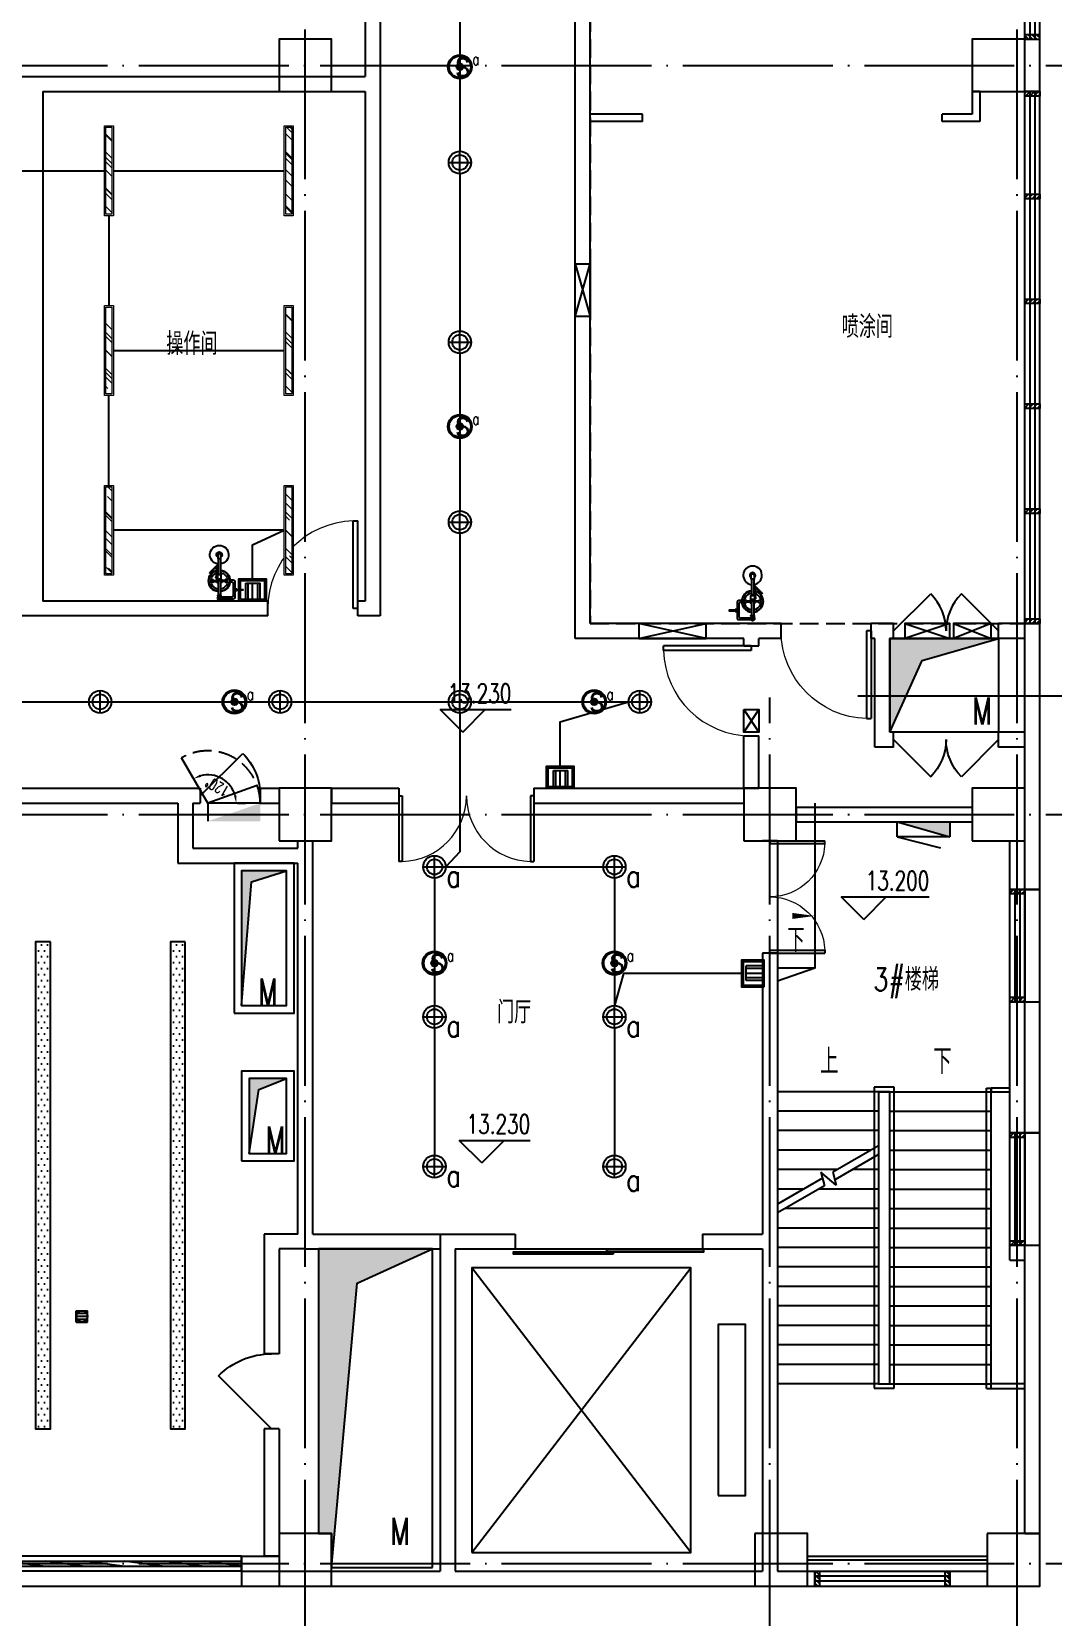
# Model space of a CAD drawing. Extents: x -621157 to 1764546, y -106808 to 741893.
# Drawn here: x 424274 to 437892, y 199297 to 220450 of the extents above; entities that cross this region are included whole.
import ezdxf
from ezdxf.enums import TextEntityAlignment as Align

# ---------------------------------------------------------------- set-up
doc = ezdxf.new("R2010")
doc.units = 0
doc.header["$LTSCALE"] = 1000
doc.header["$MEASUREMENT"] = 0
doc.linetypes.add('XREF-A-101-平面图_t3$0$DASH', pattern=[0.35, 0.25, -0.1])
doc.linetypes.add('XREF-A-101-平面图_t3$0$DOTE', pattern=[2.42, 2, -0.2, 0.02, -0.2])
for name, color, linetype in [('0-底图', 7, 'Continuous'), ('A-吊顶图及精装修区域', 7, 'Continuous'), ('EQUIP-照明', 3, 'Continuous'), ('I-LIGHT', 3, 'Continuous'), ('SIG_TEXT', 2, 'Continuous'), ('WIRE-控制', 6, 'Continuous'), ('WIRE-照明', 4, 'Continuous'), ('XREF-A-101-平面图_t3$0$1212121', 8, 'Continuous'), ('XREF-A-101-平面图_t3$0$A-COLUMN', 8, 'Continuous'), ('XREF-A-101-平面图_t3$0$A-DIM_ELEV', 8, 'Continuous'), ('XREF-A-101-平面图_t3$0$A-DOTE', 8, 'Continuous'), ('XREF-A-101-平面图_t3$0$A-GROUND', 8, 'Continuous'), ('XREF-A-101-平面图_t3$0$A-LEAD-AROW', 8, 'Continuous'), ('XREF-A-101-平面图_t3$0$A-PUB_HATCH', 8, 'Continuous'), ('XREF-A-101-平面图_t3$0$A-RAIL', 8, 'Continuous'), ('XREF-A-101-平面图_t3$0$A-ROOM-CH', 8, 'Continuous'), ('XREF-A-101-平面图_t3$0$A-SEE', 8, 'Continuous'), ('XREF-A-101-平面图_t3$0$A-STAIR', 8, 'Continuous'), ('XREF-A-101-平面图_t3$0$A-WALL', 8, 'Continuous'), ('XREF-A-101-平面图_t3$0$A-WALL-FILL', 8, 'Continuous'), ('XREF-A-101-平面图_t3$0$A-WINDOW', 8, 'Continuous'), ('XREF-A-101-平面图_t3$0$DIM_SYMB', 8, 'Continuous'), ('XREF-A-101-平面图_t3$0$EQUIP_消火栓', 8, 'Continuous'), ('XREF-A-101-平面图_t3$0$HANDRAIL', 8, 'Continuous'), ('XREF-A-101-平面图_t3$0$I-WALL-GYPSUM', 8, 'Continuous'), ('XREF-A-101-平面图_t3$0$M-HOLE', 8, 'Continuous'), ('XREF-A-101-平面图_t3$0$P-EQUIPMENT', 8, 'Continuous'), ('XREF-A-101-平面图_t3$0$PUB_TEXT', 8, 'Continuous'), ('XREF-A-101-平面图_t3$0$STAIR', 8, 'Continuous'), ('XREF-A-101-平面图_t3$0$家具-实验室家具', 8, 'Continuous'), ('XREF-A-101-平面图_t3$0$水-尺寸', 8, 'Continuous'), ('控制系统', 6, 'Continuous')]:
    doc.layers.add(name, color=color, linetype=linetype)
doc.layers.add('弱电设备层', color=1, linetype='Continuous', lineweight=9)
doc.layers.add('灯具图例与顶面填充$0$I-C-light', color=3, linetype='Continuous', lineweight=13)
doc.styles.add('_TEL_DIM', font='SIMPLEX', dxfattribs={"width": 0.8, "height": 3.5, "bigfont": 'HZTXT'})
doc.styles.add('DIM_FONT', font='ROMANS', dxfattribs={"width": 0.8, "bigfont": 'HZDXC'})
doc.styles.add('XREF-A-101-平面图_t3$0$-HZDXCROMANS', font='ROMANS.shx', dxfattribs={"bigfont": 'HZDXC.shx'})
doc.styles.add('XREF-A-101-平面图_t3$0$_TCH_DIM', font='SIMPLEX', dxfattribs={"bigfont": 'GBCBIG'})
doc.styles.add('XREF-A-101-平面图_t3$0$A-DIM_T3', font='SIMPLEX', dxfattribs={"width": 0.705882, "bigfont": 'GBCBIG'})
doc.styles.add('XREF-A-101-平面图_t3$0$A-STANDARD', font='SIMPLEX', dxfattribs={"bigfont": 'GBCBIG'})
doc.styles.add('XREF-A-101-平面图_t3$0$hzdxcROMANS', font='ROMANS', dxfattribs={"width": 0.8, "bigfont": 'HZDXC'})
doc.styles.add('XZC', font='SIMPLEX.SHX', dxfattribs={"width": 0.7, "bigfont": 'hztxt.shx'})
doc.linetypes.add('Ground', pattern='A,0.75,-0.125,[135,sr.shx,S=0.1,R=0,X=-0.15,Y=0],0.125,-0.125', length=1.125)
doc.linetypes.add('LED_LINE', pattern='A,12.7,-5.08,["LED",XZC,S=2.54,R=0,X=-2.54,Y=-1.27],-6.35', length=24.13)
doc.dimstyles.new('XREF-A-101-平面图_t3$0$A-DIM-ANGLE-50', dxfattribs={"dimscale": 50, "dimtxt": 2.975, "dimasz": 2, "dimexe": 2.5, "dimexo": 3, "dimgap": 1, "dimtad": 3, "dimdec": 0, "dimzin": 0, "dimdsep": 46, "dimtxsty": 'XREF-A-101-平面图_t3$0$A-DIM_T3', "dimcen": 0.09, "dimclrt": 7, "dimazin": 2, "dimtfac": 1, "dimtdec": 0, "dimtix": 1, "dimtmove": 2, "dimatfit": 3, "dimfxl": 0, "dimtolj": 1, "dimtzin": 0, "dimarcsym": 0})

# ---------------------------------------------------------------- blocks, each defined once
blk = doc.blocks.new('XREF-A-101-平面图_t3$0$G$C869EB286')
at = {"layer": 'XREF-A-101-平面图_t3$0$A-WINDOW'}
h = blk.add_hatch(dxfattribs=at)
h.set_pattern_fill('ANSI31', color=256, scale=25)
h.set_pattern_definition([(45, (-143.957, -89940), (-28.0633, 28.0633), [])])
h.paths.add_polyline_path([(0, 60), (200, 60), (200, 0), (0, 0)])
blk.add_lwpolyline([(0, 60), (200, 60), (200, 0), (0, 0)], close=True, dxfattribs=at)
blk = doc.blocks.new('XREF-A-101-平面图_t3$0$柱网3F')
at = {"layer": 'XREF-A-101-平面图_t3$0$A-COLUMN'}
for points in [[(56650, -20350), (57350, -20350), (57350, -19650), (56650, -19650)], [(65900, -20350), (66600, -20350), (66600, -19650), (65900, -19650)], [(56650, -30350), (57350, -30350), (57350, -29650), (56650, -29650)], [(62850, -30350), (63550, -30350), (63550, -29650), (62850, -29650)], [(65900, -30350), (66600, -30350), (66600, -29650), (65900, -29650)], [(56650, -39600), (56650, -40300), (57350, -40300), (57350, -39600)], [(63000, -39600), (63000, -40300), (63700, -40300), (63700, -39600)], [(66100, -39600), (66100, -40300), (66800, -40300), (66800, -39600)]]:
    blk.add_lwpolyline(points, close=True, dxfattribs=at)
blk = doc.blocks.new('XREF-A-101-平面图_t3$0$G$C979D3256')
at = {"layer": 'XREF-A-101-平面图_t3$0$DIM_SYMB'}
for points in [[(-2525, 6430, 0, 0, 0), (-2525, 5560, 80, 0, 0), (-2525, 5260, 0, 0, 0)], [(-1025, 6430, 0, 0, 0), (-1025, 1150, 0, 0, 0), (-2525, 1150, 0, 0, 0), (-2525, 4700, 80, 0, 0), (-2525, 5000, 0, 0, 0)]]:
    blk.add_lwpolyline(points, format="xyseb", dxfattribs=at)
at = {"layer": 'XREF-A-101-平面图_t3$0$HANDRAIL'}
for p, q in [((-410, 2336), (-410, 6349)), ((-410, 6349), (-350, 6349)), ((-350, 2336), (-350, 6349)), ((-410, 2336), (-350, 2336))]:
    blk.add_line(p, q, dxfattribs=at)
blk.add_lwpolyline([(-350, 6300), (-100, 6300), (-100, 6349), (-350, 6349)], close=True, dxfattribs=at)
blk.add_lwpolyline([(-350, 2336), (100, 2336), (100, 2400), (-350, 2400)], dxfattribs=at)
at = {"layer": 'XREF-A-101-平面图_t3$0$STAIR'}
for p, q in [((-1640, 6360), (-1910, 6360)), ((-1910, 6360), (-1910, 2340)), ((-1640, 2340), (-1640, 6360)), ((-3200, 6300), (-3200, 4798)), ((-1850, 6300), (-3200, 6300)), ((-1850, 6300), (-1700, 6300)), ((-1850, 6300), (-1850, 5577)), ((-1700, 6300), (-1850, 6300)), ((-1850, 6300), (-1850, 2400)), ((-1700, 2400), (-1700, 6300)), ((-1700, 6300), (-350, 6300)), ((-1700, 2400), (-1700, 6300)), ((-350, 2400), (-350, 6300)), ((-1850, 6040), (-3200, 6040)), ((-1700, 6040), (-350, 6040)), ((-1850, 5780), (-3200, 5780)), ((-1700, 5780), (-350, 5780)), ((-1950, 5520), (-3200, 5520)), ((-1850, 5577), (-2461, 5225)), ((-1700, 5520), (-350, 5520)), ((-1850, 5462), (-2434, 5125)), ((-1850, 5462), (-1850, 2400)), ((-2400, 5260), (-3200, 5260)), ((-2599, 5145), (-3200, 4798)), ((-2414, 5053), (-2620, 5225)), ((-2620, 5225), (-2572, 5045)), ((-2461, 5225), (-2414, 5053)), ((-1850, 5260), (-2200, 5260)), ((-1700, 5260), (-350, 5260)), ((-2572, 5045), (-3200, 4683)), ((-2850, 5000), (-3200, 5000)), ((-1850, 5000), (-2650, 5000)), ((-1700, 5000), (-350, 5000)), ((-3200, 4683), (-3200, 2400)), ((-1850, 4740), (-3100, 4740)), ((-1700, 4740), (-350, 4740)), ((-1850, 4480), (-3200, 4480)), ((-1700, 4480), (-350, 4480)), ((-1850, 4220), (-3200, 4220)), ((-1700, 4220), (-350, 4220)), ((-1850, 3960), (-3200, 3960)), ((-1700, 3960), (-350, 3960)), ((-1850, 3700), (-3200, 3700)), ((-1700, 3700), (-350, 3700)), ((-1850, 3440), (-3200, 3440)), ((-1700, 3440), (-350, 3440)), ((-1850, 3180), (-3200, 3180)), ((-1700, 3180), (-350, 3180)), ((-1850, 2920), (-3200, 2920)), ((-1700, 2920), (-350, 2920)), ((-1850, 2660), (-3200, 2660)), ((-1700, 2660), (-350, 2660)), ((-1850, 2400), (-3200, 2400)), ((-1910, 2340), (-1640, 2340)), ((-1850, 2400), (-1700, 2400)), ((-1700, 2400), (-350, 2400))]:
    blk.add_line(p, q, dxfattribs=at)
blk.add_lwpolyline([(-350, 6300), (-100, 6300)], dxfattribs=at)
at = {"layer": 'XREF-A-101-平面图_t3$0$PUB_TEXT', "style": 'XREF-A-101-平面图_t3$0$_TCH_DIM'}
for s, p in [('上', (-2629, 6535)), ('下', (-1120, 6535))]:
    blk.add_text(s, height=338, dxfattribs=at).set_placement(p)
blk = doc.blocks.new('XREF-A-101-平面图_t3$0$ROOM')
at = {"layer": 'XREF-A-101-平面图_t3$0$A-ROOM-CH', "style": 'XREF-A-101-平面图_t3$0$-HZDXCROMANS', "width": 0.6}
for tag, p in [('中文房间名称', (0, -1000)), ('英文房间名称', (0, -1500))]:
    blk.add_attdef(tag, text='', height=300, dxfattribs=at).set_placement(p, align=Align.CENTER)
blk = doc.blocks.new('*D25269')
at = {"layer": 'Defpoints', "color": 0}
for p in [(240, 700), (453, 823), (240, 454), (484, 409)]:
    blk.add_point(p, dxfattribs=at)
at = {"layer": 'XREF-A-101-平面图_t3$0$水-尺寸', "color": 0, "linetype": 'ByBlock', "lineweight": -2}
for p, q in [((583, 898), (677, 952)), ((240, 304), (240, 195))]:
    blk.add_line(p, q, dxfattribs=at)
blk.add_arc((240, 700), 380, 285.1271, 14.8729, dxfattribs=at)
at = {"layer": 'XREF-A-101-平面图_t3$0$水-尺寸', "color": 0}
for points in [[(623, 804), (592, 791), (569, 890)], [(337, 350), (341, 317), (240, 320)]]:
    blk.add_solid(points, dxfattribs=at)
at = {"layer": 'XREF-A-101-平面图_t3$0$水-尺寸', "color": 7, "insert": (461, 572), "char_height": 148.8, "attachment_point": 5, "rotation": 60, "style": 'XREF-A-101-平面图_t3$0$A-DIM_T3'}
blk.add_mtext('\\A1;120%%d', dxfattribs=at)
blk = doc.blocks.new('XREF-A-101-平面图_t3$0$$TWTSYS$00000508')
for p, q in [((-0.5, 0.5), (0.324, 1.224)), ((-0.5, 0.5), (-0.5, -0.5)), ((-0.5, -0.5), (0.5, 0.5)), ((0.5, 0.5), (-0.5, 0.5)), ((0.5, -0.5), (0.5, 0.5)), ((-0.5, -0.5), (0.5, -0.5))]:
    blk.add_line(p, q)
blk.add_solid([(0.5, -0.5), (0.5, 0.5), (-0.5, -0.5)])
blk = doc.blocks.new('XREF-A-101-平面图_t3$0$地漏1')
for p, q in [((-75, -75), (-75, 75)), ((75, 75), (-75, 75)), ((-40, 75), (-40, -75)), ((0, 75), (0, -75)), ((40, 75), (40, -75)), ((75, -75), (75, 75)), ((75, -75), (-75, -75))]:
    blk.add_line(p, q)
blk.add_circle((0, 0), 75)
blk = doc.blocks.new('XREF-A-101-平面图_t3$0$G$C763C4DB6')
at = {"layer": 'XREF-A-101-平面图_t3$0$PUB_TEXT', "zscale": 0.5, "rotation": 270}
blk.add_blockref('XREF-A-101-平面图_t3$0$地漏1', (0, 100000), dxfattribs=at)
blk = doc.blocks.new('XREF-A-101-平面图_t3$0$轴网(3)')
at = {"layer": 'XREF-A-101-平面图_t3$0$A-DOTE', "linetype": 'XREF-A-101-平面图_t3$0$DOTE'}
for p, q in [((57000, -3300), (57000, 43300)), ((66500, -3300), (66500, 43300)), ((-3300, 20000), (69800, 20000)), ((63200, -3300), (63200, 11562.8)), ((-3300, 10000), (69800, 10000)), ((-3300, 0), (69800, 0))]:
    blk.add_line(p, q, dxfattribs=at)
blk = doc.blocks.new('XREF-A-101-平面图_t3$0$Shower_plan')
at = {"layer": 'XREF-A-101-平面图_t3$0$1212121'}
for p, q in [((-20, -112), (-20, -94)), ((-16, -314), (-16, -120)), ((16, -314), (16, -120)), ((20, -112), (20, -94)), ((164, -90), (164, -66)), ((184, -114), (208, -114)), ((212, -177), (208, -177)), ((212, -199), (208, -199)), ((215, -184), (220, -184)), ((215, -193), (220, -193)), ((-94, -290), (-90, -290)), ((-75, -301), (-18, -302)), ((-75, -315), (-22, -315)), ((-34, -355), (-31, -355)), ((-34, -361), (-31, -361)), ((-16, -607), (-16, -396)), ((16, -607), (16, -396)), ((75, -302), (17, -302)), ((75, -316), (22, -316)), ((94, -327), (90, -327)), ((160, -297), (160, -321)), ((184, -274), (208, -274))]:
    blk.add_line(p, q, dxfattribs=at)
for points in [[(-22, -120), (-22, -112), (22, -112), (22, -120)], [(-37, -500), (-34, -500), (-34, -346), (-37, -346)], [(24, -388), (-24, -388), (-24, -338), (-22, -336), (22, -336), (24, -338)]]:
    blk.add_lwpolyline(points, close=True, dxfattribs=at)
for points in [[(143, -321), (184, -321, 0.414214), (208, -297), (208, -90, 0.414214), (184, -66), (23, -66)], [(143, -297), (160, -297, 0.414214), (184, -273), (184, -114, 0.414214), (160, -90), (23, -90)], [(-16, -530), (-128, -419, -1), (-122, -414)], [(-122, -414), (-53, -483, -1)], [(-111, -308, -0.092425), (-109, -301, -0.095768), (-106, -295, -0.100909), (-101, -292, -0.104872), (-94, -290, -0.001591), (-94, -290, -0.100909)], [(-93, -325, -0.034962), (-95, -325, -0.104872), (-101, -324, -0.100909), (-106, -320, -0.095768), (-110, -314, -0.092425), (-111, -308, -0.092425)], [(-37, -349, 0.153738), (-38, -347), (-43, -347, 0.078248), (-44, -349), (-44, -364, 0.153738), (-43, -367), (-38, -367, 0.153738), (-37, -364)], [(-23, -388), (-23, -395, 0.154019), (-19, -396), (19, -396, 0.154019), (23, -395), (23, -388)], [(92, -292, -0.034962), (94, -292, -0.104872), (100, -293, -0.100909), (106, -297, -0.095768), (109, -303, -0.092425), (110, -310, -0.092425)], [(110, -310, -0.092425), (109, -316, -0.095768), (105, -322, -0.100909), (100, -326, -0.104872), (94, -327, -0.001591), (94, -327, -0.100909)], [(-37, -491), (-54, -491, -1), (-54, -483), (-37, -483)], [(-45, -491), (-16, -519, -1)]]:
    blk.add_lwpolyline(points, format="xyb", dxfattribs=at)
for points in [[(212, -177), (214, -177), (215, -179), (215, -198), (214, -199)], [(212, -199), (214, -199), (215, -198), (215, -179), (214, -177)], [(-24, -371), (-31, -371), (-31, -346), (-24, -346)], [(-22, -336), (-22, -314), (22, -314), (22, -336)], [(-34, -491), (-28, -491), (-28, -483), (-34, -483)], [(-31, -657), (-20, -637)], [(20, -637), (31, -657), (16, -684), (-16, -684), (-31, -657)]]:
    blk.add_lwpolyline(points, dxfattribs=at)
for points in [[(221, -201), (229, -201, 0.414214), (231, -199), (231, -194, -0.414214), (232, -193), (313, -193, 0.414214), (313, -192), (313, -185, 0.414214), (313, -184), (232, -184, -0.414214), (231, -183), (231, -177, 0.414214), (229, -176), (221, -176, 0.414214), (220, -177), (220, -199, 0.414214)], [(-106, -308, -0.092425), (-105, -301, -0.095768), (-102, -295, -0.100909), (-96, -292, -0.104872), (-90, -290, -0.104872), (-84, -292, -0.100909), (-79, -296, -0.095768), (-75, -301, -0.092425), (-74, -308, -0.092425), (-75, -315, -0.095768), (-79, -320, -0.100909), (-84, -324, -0.104872), (-90, -325, -0.104872), (-97, -324, -0.100909), (-102, -320, -0.095768), (-105, -314, -0.092425)], [(106, -310, -0.092425), (105, -316, -0.095768), (101, -322, -0.100909), (96, -326, -0.104872), (90, -327, -0.104872), (84, -325, -0.100909), (78, -322, -0.095768), (75, -316, -0.092425), (74, -309, -0.092425), (75, -303, -0.095768), (78, -297, -0.100909), (84, -293, -0.104872), (90, -292, -0.104872), (96, -293, -0.100909), (101, -297, -0.095768), (105, -303, -0.092425)], [(-20, -657), (-20, -607), (20, -607), (20, -657, -1)]]:
    blk.add_lwpolyline(points, format="xyb", close=True, dxfattribs=at)
for centre, radius in [((0, -78), 26.3), ((0, -78), 16.4), ((-60, -481), 3.91)]:
    blk.add_circle(centre, radius, dxfattribs=at)
for centre, radius, start, end in [((0, -309), 144, 96.5663, 263.4343), ((0, -309), 139, 96.804, 263.1966), ((0, -309), 111, 98.3801, 261.6205), ((0, -309), 144, 276.5663, 83.4343), ((0, -309), 139, 276.804, 83.1966), ((0, -309), 111, 278.6256, 81.375), ((0, -309), 36, 116.7475, 168.6934), ((0, -309), 36, 190.3072, 231.764), ((0, -309), 18.8, 149.7809, 195.9711), ((0, -309), 36, 10.3072, 62.4104), ((0, -309), 18.8, 344.0295, 27.2237), ((0, -309), 36, 308.7702, 348.6934), ((0, -657), 125, 97.5816, 82.419), ((0, -657), 37.5, 121.3804, 58.6121)]:
    blk.add_arc(centre, radius, start, end, dxfattribs=at)
blk = doc.blocks.new('XREF-A-101-平面图_t3$0$G$C45C07046')
at = {"layer": 'XREF-A-101-平面图_t3$0$家具-实验室家具', "color": 252, "xscale": -1, "rotation": 179.9999999870604}
blk.add_blockref('XREF-A-101-平面图_t3$0$Shower_plan', (155853, 212810), dxfattribs=at)
at = {"layer": 'XREF-A-101-平面图_t3$0$家具-实验室家具', "color": 252, "rotation": 179.9990564735531}
blk.add_blockref('XREF-A-101-平面图_t3$0$Shower_plan', (162969, 212535), dxfattribs=at)
blk = doc.blocks.new('XREF-A-101-平面图_t3$0$WINDOW2DLIB$SYSLIB$00000001')
at = {"color": 0}
for points in [[(-0.5, 0.5), (-0.5, -0.5)], [(-0.5, 0.5), (0.5, 0.5)], [(0.5, -0.5), (0.5, 0.5)], [(0.5, 0.1667), (-0.5, 0.1667)], [(0.5, -0.1667), (-0.5, -0.1667)], [(-0.5, -0.5), (0.5, -0.5)]]:
    blk.add_lwpolyline(points, dxfattribs=at)
blk = doc.blocks.new('XREF-A-101-平面图_t3$0$DOOR2DLIB$SYSLIB$00000108')
at = {"color": 0}
for p, q in [((-0.5, 0), (-0.5, 0.4875)), ((-0.475, 0.4875), (-0.5, 0.4875)), ((-0.475, 0), (-0.475, 0.4875)), ((0.475, 0), (0.475, 0.4875)), ((0.475, 0.4875), (0.5, 0.4875)), ((0.5, 0), (0.5, 0.4875)), ((-0.5, 0), (-0.475, 0)), ((0.5, 0), (0.475, 0))]:
    blk.add_line(p, q, dxfattribs=at)
at = {"color": 0, "lineweight": 13}
for centre, start, end in [((-0.4875, 0), 0, 88.53072), ((0.4875, 0), 91.46928, 180)]:
    blk.add_arc(centre, 0.4875, start, end, dxfattribs=at)
blk = doc.blocks.new('*U25219')
at = {"color": 0}
blk.add_line((-1250, 100), (1250, 100), dxfattribs=at)
for points in [[(59, 170), (-1270, 170), (-1270, 140), (59, 140)], [(1270, 110), (-32, 110), (-32, 140), (1270, 140)]]:
    blk.add_lwpolyline(points, close=True, dxfattribs=at)
blk = doc.blocks.new('*U25218')
at = {"color": 0, "xscale": 0.0004, "yscale": 0.0004, "zscale": 0.0004}
blk.add_blockref('*U25219', (0, 0), dxfattribs=at)
blk = doc.blocks.new('XREF-A-101-平面图_t3$0$WINDOW2DLIB$SYSLIB$00000012')
at = {"color": 0}
for points in [[(-0.5, 0.5), (-0.5, -0.5)], [(0.5, 0.5), (-0.5, 0.5)], [(0.5, -0.5), (0.5, 0.5)], [(-0.5, 0.1667), (0.5, 0.1667)], [(-0.3839, -0.1667), (-0.448, 0.1667)], [(-0.3159, -0.1667), (-0.38, 0.1667)], [(-0.2479, -0.1667), (-0.312, 0.1667)], [(-0.1799, -0.1667), (-0.244, 0.1667)], [(-0.1119, -0.1667), (-0.176, 0.1667)], [(-0.0439, -0.1667), (-0.108, 0.1667)], [(0.0241, -0.1667), (-0.04, 0.1667)], [(0.0921, -0.1667), (0.028, 0.1667)], [(0.16, -0.1667), (0.0959, 0.1667)], [(0.228, -0.1667), (0.1639, 0.1667)], [(0.296, -0.1667), (0.2319, 0.1667)], [(0.364, -0.1667), (0.2999, 0.1667)], [(0.432, -0.1667), (0.3679, 0.1667)], [(0.5, -0.1667), (0.4359, 0.1667)], [(-0.4519, -0.1667), (-0.5, 0.0836)], [(-0.5, -0.1667), (0.5, -0.1667)], [(0.5, -0.5), (-0.5, -0.5)]]:
    blk.add_lwpolyline(points, dxfattribs=at)
blk = doc.blocks.new('XREF-A-101-平面图_t3$0$DOOR2DLIB$SYSLIB$00000107')
at = {"color": 0}
for p, q in [((0.45, 0.975), (0.5, 0.975)), ((0.45, 0), (0.45, 0.975)), ((0.5, 0), (0.5, 0.975)), ((0.5, 0), (0.45, 0))]:
    blk.add_line(p, q, dxfattribs=at)
at = {"color": 0, "lineweight": 13}
blk.add_arc((0.475, 0), 0.975, 91.4693, 180, dxfattribs=at)
blk = doc.blocks.new('XREF-A-101-平面图_t3$0$DOOR2DLIB$SYSLIB$00000101')
at = {"color": 0}
blk.add_line((0.5, 0), (-0.207, 0.707), dxfattribs=at)
blk.add_arc((0.5, 0), 1, 135, 180, dxfattribs=at)
blk = doc.blocks.new('XREF-A-101-平面图_t3$0$DOOR2DLIB$SYSLIB$00000103')
at = {"color": 0}
for p, q in [((-0.5, 0), (-0.146, 0.354)), ((0.5, 0), (0.146, 0.354))]:
    blk.add_line(p, q, dxfattribs=at)
for centre, start, end in [((-0.5, 0), 0, 45), ((0.5, 0), 135, 180)]:
    blk.add_arc(centre, 0.5, start, end, dxfattribs=at)
blk = doc.blocks.new('筒灯')
at = {"color": 8}
for p, q in [((150, 0), (-150, 0)), ((0, 150), (0, -150))]:
    blk.add_line(p, q, dxfattribs=at)
blk.add_circle((0, 0), 150)
blk.add_circle((0, 0), 102, dxfattribs=at)
blk = doc.blocks.new('G$C3816A8C5')
at = {"layer": '弱电设备层', "lineweight": -3}
for p, q in [((-114, 25), (-114, 298)), ((-114, 298), (129, 298)), ((-72, 25), (-72, 298)), ((1, 25), (1, 298)), ((87, 25), (87, 298)), ((129, 25), (129, 298))]:
    blk.add_line(p, q, dxfattribs=at)
for points in [[(-228, 0), (-228, 368), (228, 368), (228, 0)], [(-200, 25), (-200, 341), (202, 341), (202, 25)]]:
    blk.add_lwpolyline(points, close=True, dxfattribs=at)
blk = doc.blocks.new('灯具图例与顶面填充$0$顶面图例$0$16-吊线灯-011')
at = {"color": 8}
blk.add_wipeout([(0, 35), (0, -25), (600, -25), (600, 35)], dxfattribs=at)
at = {"linetype": 'ByBlock'}
h = blk.add_hatch(dxfattribs=at)
h.set_pattern_fill('AR-RROOF', color=250, scale=5, angle=45)
h.set_pattern_definition([(45, (-809054.52, -461832.93), (107.763073, 287.368196), [1905, -254, 635, -127]), (45, (-808979.98, -461668.59), (-209.239968, 29.634845), [381, -41.91, 762, -95.25]), (45, (-809085.95, -461711.69), (406.805602, 527.141034), [1016, -177.8, 508, -127])])
h.paths.add_polyline_path([(10, 25), (590, 25), (590, -15), (10, -15)])
at = {"color": 0, "linetype": 'ByBlock'}
for points in [[(0, 35), (600, 35), (600, -25), (0, -25)], [(10, 25), (590, 25), (590, -15), (10, -15)]]:
    blk.add_lwpolyline(points, close=True, dxfattribs=at)
blk = doc.blocks.new('G$C3E644883')
at = {"layer": '灯具图例与顶面填充$0$I-C-light', "xscale": 2, "yscale": 2, "zscale": 2, "rotation": 90}
for p in [(-12110, -22006), (-9710, -22006), (-12110, -24406), (-9710, -24406), (-12110, -26806), (-9710, -26806)]:
    blk.add_blockref('灯具图例与顶面填充$0$顶面图例$0$16-吊线灯-011', p, dxfattribs=at)
blk = doc.blocks.new('SS')
at = {"layer": '控制系统'}
for p, q in [((351296, 52793), (351149, 52793)), ((351290, 52821), (351155, 52765)), ((351155, 52821), (351290, 52765)), ((351171, 52844), (351275, 52741)), ((351275, 52844), (351171, 52741)), ((351195, 52860), (351251, 52725)), ((351251, 52860), (351195, 52725)), ((351223, 52866), (351223, 52719))]:
    blk.add_line(p, q, dxfattribs=at)
for radius in [303, 272, 83.5, 73.3]:
    blk.add_circle((351223, 52793), radius, dxfattribs=at)
at = {"color": 7, "style": '_TEL_DIM', "width": 0.8}
blk.add_text('s', height=673, dxfattribs=at).set_placement((351098, 52554))
at = {"layer": 'SIG_TEXT', "style": 'DIM_FONT', "width": 0.75}
blk.add_text('a', height=300, dxfattribs=at).set_placement((351535, 52835))
blk = doc.blocks.new('XREF-A-101-平面图_t3$0$单出口消火栓新-M')
for p, q in [((240, 700), (846.2, 1050)), ((240, 700), (0, 700)), ((479.4, 42.2), (240, 700)), ((240, 0), (240, 700))]:
    blk.add_line(p, q)
at = {"color": 0, "linetype": 'XREF-A-101-平面图_t3$0$DASH'}
blk.add_arc((240, 700), 700, 270, 30, dxfattribs=at)
blk.add_solid([(240, 0), (0, 0), (0, 700)])
at = {"layer": 'XREF-A-101-平面图_t3$0$水-尺寸', "linetype": 'ByBlock'}
dim = blk.add_angular_dim_3p(base=(484.1724, 409.0066), center=(240, 700), p1=(240, 453.7576), p2=(453.2522, 823.1212), dimstyle='XREF-A-101-平面图_t3$0$A-DIM-ANGLE-50', override={"dimtix": 0}, dxfattribs=at)
dim.commit()
dim.dimension.update_dxf_attribs({"geometry": '*D25269', "text_midpoint": (461.2607, 572.2551)})
blk = doc.blocks.new('XREF-A-101-平面图_t3$0$G$C156FCA62')
at = {"layer": 'XREF-A-101-平面图_t3$0$EQUIP_消火栓', "xscale": -700, "yscale": 200, "zscale": 700, "rotation": 180}
blk.add_blockref('XREF-A-101-平面图_t3$0$$TWTSYS$00000508', (65250, 209800), dxfattribs=at)
at = {"layer": 'XREF-A-101-平面图_t3$0$P-EQUIPMENT', "rotation": 89.99999999999987}
blk.add_blockref('XREF-A-101-平面图_t3$0$单出口消火栓新-M', (56400, 209910), dxfattribs=at)
blk = doc.blocks.new('XREF-A-101-平面图_t3$0$G$C646F86AA')
at = {"layer": 'XREF-A-101-平面图_t3$0$EQUIP_消火栓', "xscale": -700, "yscale": 200, "zscale": 700, "rotation": 180}
blk.add_blockref('XREF-A-101-平面图_t3$0$$TWTSYS$00000508', (65250, 209800), dxfattribs=at)
at = {"layer": 'XREF-A-101-平面图_t3$0$P-EQUIPMENT', "rotation": 89.99999999999987}
blk.add_blockref('XREF-A-101-平面图_t3$0$单出口消火栓新-M', (56400, 209910), dxfattribs=at)
blk = doc.blocks.new('XREF-A-101-平面图_t3')
at = {"layer": 'XREF-A-101-平面图_t3$0$A-PUB_HATCH'}
h = blk.add_hatch(color=256, dxfattribs=at)
h.dxf.hatch_style = 1
h.paths.add_polyline_path([(264800, 211100), (265231, 212055), (266250, 212350), (264800, 212350)])
h = blk.add_hatch(color=256, dxfattribs=at)
h.dxf.hatch_style = 1
h.paths.add_polyline_path([(256750, 209250), (256150, 209250), (256150, 207450), (256282, 209102)])
h = blk.add_hatch(dxfattribs=at)
h.set_pattern_fill('DOTS', color=256, scale=50)
h.set_pattern_definition([(0, (14195, 200800), (39.6875, 79.375), [0, -79.375])])
h.paths.add_polyline_path([(253600, 208300), (253400, 208300), (253400, 201800), (253600, 201800)])
h = blk.add_hatch(dxfattribs=at)
h.set_pattern_fill('DOTS', color=256, scale=50)
h.set_pattern_definition([(0, (15995, 200800), (39.6875, 79.375), [0, -79.375])])
h.paths.add_polyline_path([(255400, 208300), (255200, 208300), (255200, 201800), (255400, 201800)])
h = blk.add_hatch(color=256, dxfattribs=at)
h.dxf.hatch_style = 1
h.paths.add_polyline_path([(256750, 206475), (256250, 206475), (256250, 205475), (256382, 206327)])
h = blk.add_hatch(color=256, dxfattribs=at)
h.dxf.hatch_style = 1
h.paths.add_polyline_path([(258700, 204200), (257175, 204200), (257175, 200400), (257350, 200400), (257350, 199950), (257695, 203743)])
at = {"layer": 'XREF-A-101-平面图_t3$0$A-DIM_ELEV'}
for p, q in [((259102, 211100), (258802, 211400)), ((258802, 211400), (259748, 211400)), ((259102, 211100), (259402, 211400)), ((264451, 208599), (264151, 208899)), ((264151, 208899), (265325, 208899)), ((264451, 208599), (264751, 208899)), ((259354, 205350), (259054, 205650)), ((259054, 205650), (260000, 205650)), ((259354, 205350), (259654, 205650))]:
    blk.add_line(p, q, dxfattribs=at)
at = {"layer": 'XREF-A-101-平面图_t3$0$A-GROUND'}
for points in [[(263800, 210150), (263800, 207950), (263300, 207950)], [(263800, 207950), (263300, 207776)]]:
    blk.add_lwpolyline(points, dxfattribs=at)
at = {"layer": 'XREF-A-101-平面图_t3$0$A-LEAD-AROW'}
blk.add_lwpolyline([(263300, 208646, 0, 0, 0), (263800, 208646, 0, 80, 0), (263500, 208646, 0, 0, 0)], format="xyseb", dxfattribs=at)
at = {"layer": 'XREF-A-101-平面图_t3$0$A-RAIL'}
for points in [[(263700, 200100), (266100, 200100)], [(263700, 200050), (266100, 200050)]]:
    blk.add_lwpolyline(points, dxfattribs=at)
at = {"layer": 'XREF-A-101-平面图_t3$0$A-ROOM-CH'}
blk.add_lwpolyline([(271425, 211581), (264373, 211581)], dxfattribs=at)
at = {"layer": 'XREF-A-101-平面图_t3$0$A-SEE', "linetype": 'XREF-A-101-平面图_t3$0$DASH'}
blk.add_lwpolyline([(266600, 225250), (260800, 225250), (260800, 212550), (266600, 212550)], close=True, dxfattribs=at)
at = {"layer": 'XREF-A-101-平面图_t3$0$A-SEE'}
for points in [[(266800, 207500), (266800, 209000), (266600, 209000), (266600, 207500)], [(266800, 204250), (266800, 205750), (266600, 205750), (266600, 204250)]]:
    blk.add_lwpolyline(points, close=True, dxfattribs=at)
blk.add_lwpolyline([(248350, 199700), (256150, 199700)], dxfattribs=at)
at = {"layer": 'XREF-A-101-平面图_t3$0$A-STAIR'}
for p, q in [((259225, 200150), (262145, 203950)), ((262145, 200150), (259225, 203950))]:
    blk.add_line(p, q, dxfattribs=at)
for points in [[(259225, 200150), (262145, 200150), (262145, 203950), (259225, 203950)], [(262510, 200910), (262875, 200910), (262875, 203190), (262510, 203190)]]:
    blk.add_lwpolyline(points, close=True, dxfattribs=at)
at = {"layer": 'XREF-A-101-平面图_t3$0$A-WALL'}
for p, q in [((257800, 227150), (257800, 219850)), ((258000, 227150), (258000, 219750)), ((260600, 212350), (260600, 225350)), ((260800, 212550), (260800, 225250)), ((250300, 219850), (253400, 219850)), ((253400, 219850), (257800, 219850)), ((253500, 219650), (257800, 219650)), ((253500, 219650), (253500, 212850)), ((257800, 219650), (257800, 212850)), ((258000, 219750), (258000, 212650)), ((256500, 212850), (253500, 212850)), ((257800, 212850), (257700, 212850)), ((253400, 212650), (253200, 212650)), ((256500, 212650), (253400, 212650)), ((258000, 212650), (257700, 212650)), ((262950, 212550), (260800, 212550)), ((263350, 212550), (262950, 212550)), ((264700, 212550), (264550, 212550)), ((264850, 212550), (264700, 212550)), ((266600, 212550), (266250, 212550)), ((266600, 212350), (266600, 212550)), ((262850, 212350), (260600, 212350)), ((262850, 212250), (262850, 212350)), ((263050, 212250), (263050, 212350)), ((263350, 212350), (263050, 212350)), ((264600, 212350), (264550, 212350)), ((264600, 210900), (264600, 212350)), ((264800, 211100), (264800, 212350)), ((264850, 212350), (264800, 212350)), ((266600, 212350), (266250, 212350)), ((262850, 210350), (262850, 211050)), ((263050, 210350), (263050, 211050)), ((264850, 211100), (264800, 211100)), ((266600, 211100), (266250, 211100)), ((266600, 210900), (266600, 211100)), ((264850, 210900), (264600, 210900)), ((266600, 210900), (266250, 210900)), ((249750, 210350), (255400, 210350)), ((255400, 210350), (255600, 210350)), ((256400, 210350), (256650, 210350)), ((256650, 210350), (256650, 210150)), ((257350, 210350), (258250, 210350)), ((257350, 210350), (257350, 210150)), ((260050, 210350), (262850, 210350)), ((262850, 210350), (262850, 210150)), ((262850, 210350), (263050, 210350)), ((249750, 210150), (255300, 210150)), ((255300, 210150), (255300, 209350)), ((255500, 210150), (255600, 210150)), ((255500, 210150), (255500, 209550)), ((256400, 210150), (256650, 210150)), ((257350, 210150), (258250, 210150)), ((260050, 210150), (262850, 210150)), ((263550, 210100), (265900, 210100)), ((263550, 210100), (263550, 209900)), ((265900, 210100), (265900, 209900)), ((263550, 209900), (265900, 209900)), ((256900, 209550), (256900, 209650)), ((256900, 209650), (257100, 209650)), ((257100, 209450), (257100, 209650)), ((255500, 209550), (256900, 209550)), ((257100, 204400), (257100, 209450)), ((255300, 209350), (256900, 209350)), ((256900, 204400), (256900, 209350)), ((256900, 204400), (256450, 204400)), ((256450, 204400), (256450, 202800)), ((257100, 204400), (258800, 204400)), ((258800, 204400), (258800, 204200)), ((257000, 204200), (256650, 204200)), ((256650, 204200), (256650, 202800)), ((257000, 204200), (258800, 204200)), ((256450, 201800), (256450, 200100)), ((256650, 201800), (256650, 200100)), ((256650, 200100), (256450, 200100))]:
    blk.add_line(p, q, dxfattribs=at)
for points in [[(256500, 212650), (256500, 212850)], [(257700, 212650), (257700, 212850)], [(263350, 212350), (263350, 212550)], [(264550, 212350), (264550, 212550)], [(264850, 212350), (264850, 212550)], [(266250, 212350), (266250, 212550)], [(262850, 212250), (263050, 212250)], [(262850, 211050), (263050, 211050)], [(264850, 210900), (264850, 211100)], [(266250, 210900), (266250, 211100)], [(255600, 210350), (255600, 210150)], [(256400, 210350), (256400, 210150)], [(258250, 210350), (258250, 210150)], [(260050, 210350), (260050, 210150)], [(256650, 202800), (256450, 202800)], [(256650, 201800), (256450, 201800)]]:
    blk.add_lwpolyline(points, dxfattribs=at)
at = {"layer": 'XREF-A-101-平面图_t3$0$A-WALL-FILL', "color": 171}
for p, q in [((266600, 219650), (266600, 220350)), ((266800, 219650), (266800, 220350)), ((266600, 209000), (266600, 212550)), ((266800, 209000), (266800, 212550)), ((263300, 209650), (263100, 209650)), ((266400, 209000), (266400, 209650)), ((266400, 209650), (266600, 209650)), ((266600, 209000), (266600, 209650)), ((263100, 208150), (263100, 204400)), ((263300, 208150), (263300, 204300)), ((266400, 205750), (266400, 207500)), ((266600, 205750), (266600, 207500)), ((266600, 205750), (266600, 207500)), ((266800, 205750), (266800, 207500)), ((258800, 204400), (258800, 199900)), ((258800, 204400), (259800, 204400)), ((262300, 204400), (263100, 204400)), ((259000, 204200), (259000, 199900)), ((259000, 204200), (259800, 204200)), ((262300, 204200), (263100, 204200)), ((263100, 204200), (263100, 199900)), ((263300, 204300), (263300, 199900)), ((266400, 204050), (266400, 204250)), ((266600, 204050), (266600, 204250)), ((266600, 200400), (266600, 204250)), ((266800, 200400), (266800, 204250)), ((266400, 204050), (266600, 204050)), ((266600, 200400), (266800, 200400)), ((256150, 200100), (256650, 200100)), ((256650, 200100), (256650, 199900)), ((256150, 199900), (256650, 199900)), ((256150, 199900), (258800, 199900)), ((256150, 199900), (256150, 199700)), ((256150, 199700), (258900, 199700)), ((258900, 199700), (263200, 199700)), ((259000, 199900), (263100, 199900)), ((263200, 199700), (263800, 199700)), ((263300, 199900), (263800, 199900)), ((265600, 199900), (266100, 199900)), ((265600, 199700), (266100, 199700)), ((266100, 199900), (266100, 199700))]:
    blk.add_line(p, q, dxfattribs=at)
for points in [[(266600, 220350), (266800, 220350)], [(266600, 219650), (266800, 219650)], [(266600, 212550), (266800, 212550)], [(263300, 209650), (263100, 209650)], [(266400, 209000), (266600, 209000)], [(266600, 209000), (266800, 209000)], [(263300, 208150), (263100, 208150)], [(266400, 207500), (266600, 207500)], [(266600, 207500), (266800, 207500)], [(266400, 205750), (266600, 205750)], [(266600, 205750), (266800, 205750)], [(259800, 204400), (259800, 204200)], [(262300, 204400), (262300, 204200)], [(266400, 204250), (266600, 204250)], [(266600, 204250), (266800, 204250)], [(256150, 200100), (256150, 199900)], [(263800, 199900), (263800, 199700)], [(265600, 199900), (265600, 199700)]]:
    blk.add_lwpolyline(points, dxfattribs=at)
at = {"layer": 'XREF-A-101-平面图_t3$0$A-WINDOW'}
for p, q in [((263300, 209650), (263300, 208150)), ((266600, 209000), (266800, 209000)), ((266600, 207500), (266800, 207500)), ((266600, 205750), (266800, 205750)), ((266600, 204250), (266800, 204250))]:
    blk.add_line(p, q, dxfattribs=at)
at = {"layer": 'XREF-A-101-平面图_t3$0$I-WALL-GYPSUM'}
for p, q in [((265900, 219650), (265900, 219350)), ((266000, 219650), (265900, 219650)), ((266000, 219650), (266000, 219250)), ((261500, 219350), (260800, 219350)), ((260800, 219250), (260800, 219350)), ((261500, 219250), (260800, 219250)), ((261500, 219250), (261500, 219350)), ((265900, 219350), (265500, 219350)), ((265500, 219250), (265500, 219350)), ((266000, 219250), (265500, 219250))]:
    blk.add_line(p, q, dxfattribs=at)
at = {"layer": 'XREF-A-101-平面图_t3$0$M-HOLE'}
for points in [[(260600, 217350), (260800, 217350), (260800, 216650), (260600, 216650)], [(261450, 212350), (262350, 212350), (262350, 212550), (261450, 212550)], [(265000, 212350), (265600, 212350), (265600, 212550), (265000, 212550)], [(265650, 212350), (266150, 212350), (266150, 212550), (265650, 212550)], [(264800, 211100), (264800, 212350), (266250, 212350), (266250, 211100)], [(262850, 211400), (263050, 211400), (263050, 211100), (262850, 211100)], [(256050, 207350), (256850, 207350), (256850, 209350), (256050, 209350)], [(256150, 207450), (256750, 207450), (256750, 209250), (256150, 209250)], [(253600, 208300), (253400, 208300), (253400, 201800), (253600, 201800)], [(255400, 208300), (255200, 208300), (255200, 201800), (255400, 201800)], [(256150, 205375), (256850, 205375), (256850, 206575), (256150, 206575)], [(256250, 205475), (256750, 205475), (256750, 206475), (256250, 206475)]]:
    blk.add_lwpolyline(points, close=True, dxfattribs=at)
for points in [[(260600, 217350), (260800, 216650)], [(260600, 216650), (260800, 217350)], [(261450, 212350), (262350, 212550)], [(262350, 212350), (261450, 212550)], [(265000, 212550), (265600, 212350)], [(265600, 212550), (265000, 212350)], [(265650, 212550), (266150, 212350)], [(266150, 212550), (265650, 212350)], [(264800, 211100), (265231, 212055), (266250, 212350), (264800, 212350), (264800, 211100)], [(263050, 211400), (262850, 211100)], [(262850, 211400), (263050, 211100)], [(256750, 209250), (256150, 209250), (256150, 207450), (256282, 209102), (256750, 209250)], [(256750, 206475), (256250, 206475), (256250, 205475), (256382, 206327), (256750, 206475)], [(258700, 199950), (258700, 204200), (257175, 204200), (257175, 200400), (257350, 200400), (257350, 200000), (257350, 199950), (258700, 199950)], [(258700, 204200), (257175, 204200), (257175, 200400), (257350, 200400), (257350, 199950), (257695, 203743), (258700, 204200)]]:
    blk.add_lwpolyline(points, dxfattribs=at)
for name, p in [('XREF-A-101-平面图_t3$0$G$C156FCA62', (200000, 0)), ('XREF-A-101-平面图_t3$0$G$C646F86AA', (200000, 0)), ('XREF-A-101-平面图_t3$0$G$C646F86AA', (200000, 0)), ('XREF-A-101-平面图_t3$0$G$C45C07046', (100000, 0)), ('XREF-A-101-平面图_t3$0$G$C763C4DB6', (254020, 103300)), ('XREF-A-101-平面图_t3$0$G$C979D3256', (266500, 200000))]:
    blk.add_blockref(name, p)
at = {"layer": 'XREF-A-101-平面图_t3$0$A-COLUMN'}
blk.add_blockref('XREF-A-101-平面图_t3$0$柱网3F', (200000, 240000), dxfattribs=at)
at = {"layer": 'XREF-A-101-平面图_t3$0$A-DOTE'}
blk.add_blockref('XREF-A-101-平面图_t3$0$轴网(3)', (200000, 200000), dxfattribs=at)
at = {"layer": 'XREF-A-101-平面图_t3$0$A-ROOM-CH'}
ref = blk.add_blockref('XREF-A-101-平面图_t3$0$ROOM', (264500, 217362), dxfattribs=at)
ref.add_attrib('中文房间名称', '喷涂间', dxfattribs={"height": 300, "style": 'XREF-A-101-平面图_t3$0$-HZDXCROMANS', "width": 0.8}).set_placement((264500, 216362), align=Align.CENTER)
ref = blk.add_blockref('XREF-A-101-平面图_t3$0$ROOM', (255488, 217135), dxfattribs=at)
ref.add_attrib('中文房间名称', '操作间', dxfattribs={"height": 300, "style": 'XREF-A-101-平面图_t3$0$-HZDXCROMANS', "width": 0.8}).set_placement((255488, 216135), align=Align.CENTER)
ref = blk.add_blockref('XREF-A-101-平面图_t3$0$ROOM', (265017, 208648), dxfattribs=at)
ref.add_attrib('中文房间名称', '3#楼梯', dxfattribs={"height": 300, "style": 'XREF-A-101-平面图_t3$0$-HZDXCROMANS', "width": 0.8}).set_placement((265017, 207648), align=Align.CENTER)
ref = blk.add_blockref('XREF-A-101-平面图_t3$0$ROOM', (259787, 208211), dxfattribs=at)
ref.add_attrib('中文房间名称', '门厅', dxfattribs={"height": 300, "style": 'XREF-A-101-平面图_t3$0$-HZDXCROMANS', "width": 0.8}).set_placement((259787, 207211), align=Align.CENTER)
at = {"layer": 'XREF-A-101-平面图_t3$0$A-WINDOW'}
for name, p, xscale, yscale, zscale, rotation in [('XREF-A-101-平面图_t3$0$WINDOW2DLIB$SYSLIB$00000001', (266700, 223900), 7100.000000004191, 200, 7100.000000004191, 90), ('XREF-A-101-平面图_t3$0$WINDOW2DLIB$SYSLIB$00000001', (266700, 216100), 7100, 200, 7100, 90), ('XREF-A-101-平面图_t3$0$DOOR2DLIB$SYSLIB$00000107', (257100, 212750), -1200, -1200, -1200, 180), ('XREF-A-101-平面图_t3$0$DOOR2DLIB$SYSLIB$00000103', (265550, 212450), -1400, -1400, -1400, 180), ('XREF-A-101-平面图_t3$0$DOOR2DLIB$SYSLIB$00000107', (263950, 212450), -1200, 1200, -1200, 180), ('XREF-A-101-平面图_t3$0$DOOR2DLIB$SYSLIB$00000107', (262950, 211650), 1200, 1200, 1200, 90), ('XREF-A-101-平面图_t3$0$DOOR2DLIB$SYSLIB$00000103', (265550, 211000), -1400, 1400, -1400, 180), ('XREF-A-101-平面图_t3$0$DOOR2DLIB$SYSLIB$00000108', (263200, 208900), -1500, 1500, -1500, 270.0000000000008), ('XREF-A-101-平面图_t3$0$WINDOW2DLIB$SYSLIB$00000001', (266500, 208250), 1500.000000000073, 200, 1500.000000000073, 90), ('XREF-A-101-平面图_t3$0$WINDOW2DLIB$SYSLIB$00000001', (266500, 205000), 1500.000000000073, 200, 1500.000000000073, 90), ('XREF-A-101-平面图_t3$0$DOOR2DLIB$SYSLIB$00000101', (256550, 202300), 1000, -1000, 1000, 270.0000000000008)]:
    blk.add_blockref(name, p, dxfattribs=dict(at, xscale=xscale, yscale=yscale, zscale=zscale, rotation=rotation))
at = {"layer": 'XREF-A-101-平面图_t3$0$A-WINDOW', "xscale": -1}
blk.add_blockref('XREF-A-101-平面图_t3$0$G$C869EB286', (266800, 220350), dxfattribs=at)
at = {"layer": 'XREF-A-101-平面图_t3$0$A-WINDOW'}
for p, rotation in [((266800, 219650), 180), ((266800, 218280), 180), ((266800, 216880), 180), ((266800, 215480), 180), ((266800, 214080), 180), ((266800, 212610), 180), ((266800, 212610), 180), ((263800, 199900), 270), ((265540, 199900), 270)]:
    blk.add_blockref('XREF-A-101-平面图_t3$0$G$C869EB286', p, dxfattribs=dict(at, rotation=rotation))
for name, p, xscale, yscale, zscale in [('XREF-A-101-平面图_t3$0$DOOR2DLIB$SYSLIB$00000101', (256000, 210250), -800, 800, -800), ('XREF-A-101-平面图_t3$0$DOOR2DLIB$SYSLIB$00000108', (259150, 210250), -1800, -1800, -1800), ('*U25218', (261050, 204300), 2500, -2500, 2500), ('XREF-A-101-平面图_t3$0$WINDOW2DLIB$SYSLIB$00000012', (252250, 200000), 7800, 200, 7800), ('XREF-A-101-平面图_t3$0$WINDOW2DLIB$SYSLIB$00000001', (264700, 199800), 1800.000000568572, 200, 1800.000000568572)]:
    blk.add_blockref(name, p, dxfattribs=dict(at, xscale=xscale, yscale=yscale, zscale=zscale))
for p in [(266400, 208940), (266400, 207500), (266400, 205690), (266400, 204250)]:
    blk.add_blockref('XREF-A-101-平面图_t3$0$G$C869EB286', p, dxfattribs=at)
at = {"layer": 'XREF-A-101-平面图_t3$0$A-DIM_ELEV', "color": 7, "style": 'XREF-A-101-平面图_t3$0$A-STANDARD', "width": 0.705882}
for s, p in [('13.230', (258901, 211490)), ('13.200', (264478, 208989)), ('13.230', (259153, 205740))]:
    blk.add_text(s, height=255, dxfattribs=at).set_placement(p)
at = {"layer": 'XREF-A-101-平面图_t3$0$A-LEAD-AROW', "color": 7, "style": 'XREF-A-101-平面图_t3$0$A-STANDARD'}
blk.add_text('下', height=320, dxfattribs=at).set_placement((263434, 208162))
at = {"layer": 'XREF-A-101-平面图_t3$0$M-HOLE', "style": 'XREF-A-101-平面图_t3$0$hzdxcROMANS', "width": 0.7}
for p in [(265901, 211203), (256371, 207450), (256471, 205475), (258134, 200250)]:
    blk.add_text('M', height=360, dxfattribs=at).set_placement(p)

msp = doc.modelspace()

# ---------------------------------------------------------------- block references
at = {"layer": '0-底图'}
msp.add_blockref('XREF-A-101-平面图_t3', (170924, 0), dxfattribs=at)

# ---------------------------------------------------------------- next in the draw order: linework, layer by layer
at = {"layer": 'WIRE-控制', "linetype": 'Ground'}
for points in [[(429988, 220954), (429988, 218854)], [(429988, 218554), (429988, 216454)], [(429988, 216154), (429988, 214054)], [(429988, 213754), (429988, 211654)], [(422938, 211504), (425038, 211504)], [(425338, 211504), (427438, 211504)], [(427738, 211504), (429838, 211504)], [(429988, 211354), (429988, 209503), (429799, 209300)], [(430138, 211504), (432238, 211504)], [(430138, 211504), (432238, 211504)], [(431326, 210644), (431326, 211239), (432238, 211504)], [(429799, 209300), (431899, 209300)], [(429649, 209150), (429649, 207450)], [(432049, 209150), (432049, 207450)], [(433750, 207876), (432172, 207876), (432049, 207450)], [(429649, 207150), (429649, 205450)], [(432049, 207150), (432049, 205450)]]:
    msp.add_lwpolyline(points, dxfattribs=at)
at = {"layer": 'WIRE-控制', "linetype": 'Ground', "elevation": 672}
for points in [[(423404, 218594), (425244, 218594)], [(425364, 218594), (427644, 218594)], [(425304, 217994), (425304, 216794)], [(425364, 216194), (427644, 216194)], [(425304, 214394), (425304, 215594)], [(425364, 213800), (427644, 213800)]]:
    msp.add_lwpolyline(points, dxfattribs=at)

# ---------------------------------------------------------------- next in the draw order: block references
at = {"layer": 'EQUIP-照明', "color": 1, "xscale": 0.8, "yscale": 0.8, "zscale": 0.8}
for p in [(427221, 212850), (431326, 210350)]:
    msp.add_blockref('G$C3816A8C5', p, dxfattribs=at)
at = {"layer": 'EQUIP-照明', "color": 1, "xscale": 0.8, "yscale": 0.8, "zscale": 0.8, "rotation": 89.99999999999999}
msp.add_blockref('G$C3816A8C5', (434044, 207876), dxfattribs=at)
at = {"layer": 'I-LIGHT', "linetype": 'LED_LINE', "ltscale": 0.5, "rotation": 180}
for p in [(429988, 218704), (429988, 216304), (429988, 213904), (425188, 211504), (427588, 211504), (429988, 211504), (432388, 211504), (429649, 209300), (432049, 209300), (429649, 207300), (432049, 207300), (429649, 205300), (432049, 205300)]:
    msp.add_blockref('筒灯', p, dxfattribs=at)
at = {"layer": 'WIRE-照明', "xscale": 0.528, "yscale": 0.528, "zscale": 0.528}
for p in [(244542, 192106), (244542, 187306), (246333, 183629), (244204, 180142), (246604, 180142)]:
    msp.add_blockref('SS', p, dxfattribs=at)

# ---------------------------------------------------------------- next in the draw order: texts
at = {"layer": 'SIG_TEXT', "style": 'DIM_FONT', "width": 0.8}
for p in [(429807, 209031, -672), (432207, 209031, -672), (429807, 207031, -672), (432207, 207031, -672), (429807, 205031, -672), (432207, 204972, -672)]:
    msp.add_text('a', height=300, dxfattribs=at).set_placement(p)

# ---------------------------------------------------------------- next in the draw order: block references
at = {"layer": 'A-吊顶图及精装修区域', "color": 2}
msp.add_blockref('G$C3E644883', (437424, 240000), dxfattribs=at)

# ---------------------------------------------------------------- next in the draw order: linework, layer by layer
at = {"layer": 'WIRE-控制', "linetype": 'Ground'}
msp.add_lwpolyline([(427221, 213144), (427221, 213598), (427644, 213794)], dxfattribs=at)

# ---------------------------------------------------------------- next in the draw order: block references
at = {"layer": 'WIRE-照明', "xscale": 0.528, "yscale": 0.528, "zscale": 0.528}
msp.add_blockref('SS', (241533, 183629), dxfattribs=at)

doc.saveas('drawing.dxf')
